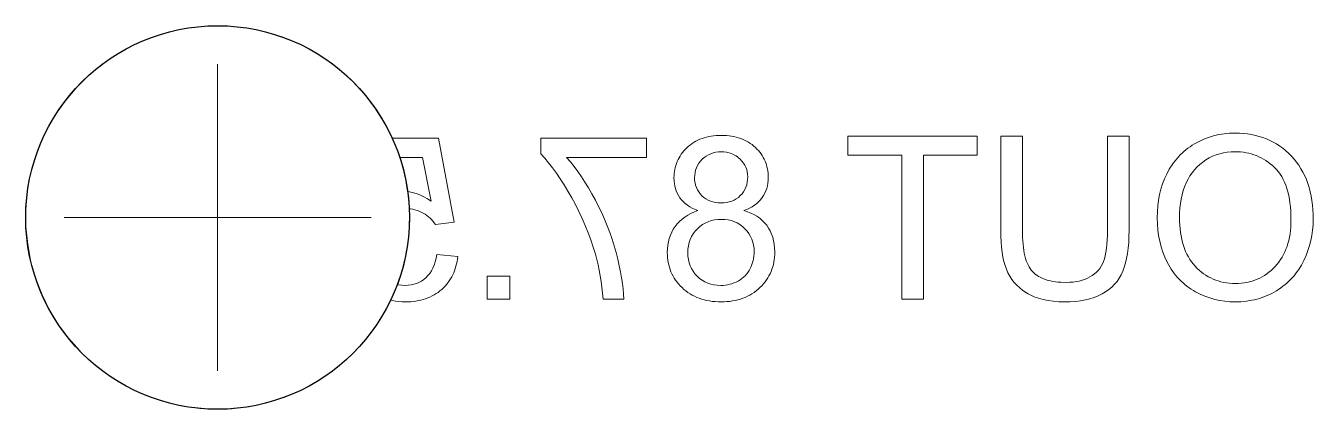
# Model space of a CAD drawing. Header units: millimetres. Extents: x 38 to 970, y 105 to 390.
# Drawn here: x 58.07 to 74.85, y 273.93 to 278.93 of the extents above; entities that cross this region are included whole.
import ezdxf

# ---------------------------------------------------------------- set-up
doc = ezdxf.new("R2010")
doc.units = ezdxf.units.MM
doc.linetypes.add('WP_HIDDEN', pattern=[2.3, 1.5, -0.8])
for name, color, linetype, lineweight in [('ANNOTATIONS', 7, 'CONTINUOUS', 18), ('HIDDEN', 7, 'WP_HIDDEN', 13), ('VISIBLE', 7, 'CONTINUOUS', 25)]:
    doc.layers.add(name, color=color, linetype=linetype, lineweight=lineweight)

msp = doc.modelspace()

# ---------------------------------------------------------------- linework, layer by layer
at = {"layer": 'ANNOTATIONS'}
for p, q in [((60.57143, 274.42857), (60.57143, 278.42857)), ((58.57143, 276.42857), (62.57143, 276.42857))]:
    msp.add_line(p, q, dxfattribs=at)
at = {"layer": 'HIDDEN', "ltscale": 1.428571}
for p, q in [((63.44921, 277.46186), (62.8479, 277.46186)), ((63.65515, 276.36984), (63.44921, 277.46186)), ((64.78488, 277.46331), (64.78488, 277.26028)), ((66.16115, 277.46331), (64.78488, 277.46331)), ((66.16115, 277.21242), (66.16115, 277.46331)), ((66.73315, 277.37576), (66.71066, 277.35745)), ((66.75648, 277.39282), (66.73315, 277.37576)), ((66.78067, 277.40861), (66.75648, 277.39282)), ((66.8057, 277.42314), (66.78067, 277.40861)), ((66.83158, 277.4364), (66.8057, 277.42314)), ((66.85832, 277.4484), (66.83158, 277.4364)), ((66.8859, 277.45914), (66.85832, 277.4484)), ((66.91433, 277.46862), (66.8859, 277.45914)), ((66.94361, 277.47683), (66.91433, 277.46862)), ((66.97374, 277.48378), (66.94361, 277.47683)), ((67.00473, 277.48946), (66.97374, 277.48378)), ((67.03656, 277.49388), (67.00473, 277.48946)), ((67.06924, 277.49704), (67.03656, 277.49388)), ((67.10277, 277.49894), (67.06924, 277.49704)), ((67.13715, 277.49957), (67.10277, 277.49894)), ((67.17134, 277.49895), (67.13715, 277.49957)), ((67.20468, 277.4971), (67.17134, 277.49895)), ((67.23715, 277.49401), (67.20468, 277.4971)), ((67.26876, 277.48969), (67.23715, 277.49401)), ((67.29951, 277.48413), (67.26876, 277.48969)), ((67.3294, 277.47734), (67.29951, 277.48413)), ((67.35842, 277.46931), (67.3294, 277.47734)), ((67.38659, 277.46005), (67.35842, 277.46931)), ((67.4139, 277.44955), (67.38659, 277.46005)), ((67.44034, 277.43782), (67.4139, 277.44955)), ((67.46592, 277.42485), (67.44034, 277.43782)), ((67.49064, 277.41065), (67.46592, 277.42485)), ((67.5145, 277.39521), (67.49064, 277.41065)), ((67.5375, 277.37854), (67.5145, 277.39521)), ((67.55964, 277.36063), (67.5375, 277.37854)), ((68.78461, 277.49087), (68.78461, 277.23998)), ((70.46978, 277.49087), (68.78461, 277.49087)), ((70.46978, 277.23998), (70.46978, 277.49087)), ((70.77868, 277.49087), (70.77868, 276.26252)), ((71.06002, 277.49087), (70.77868, 277.49087)), ((71.06002, 276.26397), (71.06002, 277.49087)), ((72.16945, 277.49087), (72.16945, 276.26397)), ((72.4508, 277.49087), (72.16945, 277.49087)), ((72.4508, 276.26252), (72.4508, 277.49087)), ((73.27297, 277.36988), (73.24474, 277.351)), ((73.30208, 277.3879), (73.27297, 277.36988)), ((73.36208, 277.42087), (73.30208, 277.3879)), ((73.4239, 277.44944), (73.36208, 277.42087)), ((73.48753, 277.47362), (73.4239, 277.44944)), ((73.55297, 277.4934), (73.48753, 277.47362)), ((73.62023, 277.50879), (73.55297, 277.4934)), ((73.68929, 277.51978), (73.62023, 277.50879)), ((73.76017, 277.52637), (73.68929, 277.51978)), ((73.83287, 277.52857), (73.76017, 277.52637)), ((73.88842, 277.5274), (73.83287, 277.52857)), ((73.94268, 277.52389), (73.88842, 277.5274)), ((73.99564, 277.51804), (73.94268, 277.52389)), ((74.04732, 277.50985), (73.99564, 277.51804)), ((74.0977, 277.49933), (74.04732, 277.50985)), ((74.1468, 277.48646), (74.0977, 277.49933)), ((74.1946, 277.47125), (74.1468, 277.48646)), ((74.24111, 277.4537), (74.1946, 277.47125)), ((74.28632, 277.43382), (74.24111, 277.4537)), ((74.33025, 277.41159), (74.28632, 277.43382)), ((74.37288, 277.38702), (74.33025, 277.41159)), ((74.41423, 277.36012), (74.37288, 277.38702)), ((63.24038, 277.21242), (62.94537, 277.21242)), ((63.35495, 276.64103), (63.24038, 277.21242)), ((64.78488, 277.26028), (64.83558, 277.20404)), ((64.83558, 277.20404), (64.88617, 277.14335)), ((65.11988, 277.21242), (66.16115, 277.21242)), ((65.1692, 277.15424), (65.11988, 277.21242)), ((66.58563, 277.2067), (66.57304, 277.18292)), ((66.59955, 277.22993), (66.58563, 277.2067)), ((66.6148, 277.25262), (66.59955, 277.22993)), ((66.63137, 277.27476), (66.6148, 277.25262)), ((66.64926, 277.29634), (66.63137, 277.27476)), ((66.66848, 277.31738), (66.64926, 277.29634)), ((66.68903, 277.33787), (66.66848, 277.31738)), ((66.71066, 277.35745), (66.68903, 277.33787)), ((66.91258, 277.20999), (66.88699, 277.18704)), ((66.93969, 277.22987), (66.91258, 277.20999)), ((66.96832, 277.24669), (66.93969, 277.22987)), ((66.99847, 277.26046), (66.96832, 277.24669)), ((67.03014, 277.27117), (66.99847, 277.26046)), ((67.06332, 277.27881), (67.03014, 277.27117)), ((67.09803, 277.2834), (67.06332, 277.27881)), ((67.13425, 277.28493), (67.09803, 277.2834)), ((67.1708, 277.28344), (67.13425, 277.28493)), ((67.20576, 277.27895), (67.1708, 277.28344)), ((67.23914, 277.27147), (67.20576, 277.27895)), ((67.27093, 277.261), (67.23914, 277.27147)), ((67.30114, 277.24754), (67.27093, 277.261)), ((67.32976, 277.23109), (67.30114, 277.24754)), ((67.35679, 277.21165), (67.32976, 277.23109)), ((67.38224, 277.18922), (67.35679, 277.21165)), ((67.58092, 277.34149), (67.55964, 277.36063)), ((67.60112, 277.32144), (67.58092, 277.34149)), ((67.62001, 277.30082), (67.60112, 277.32144)), ((67.6376, 277.27961), (67.62001, 277.30082)), ((67.65389, 277.25783), (67.6376, 277.27961)), ((67.66887, 277.23547), (67.65389, 277.25783)), ((67.68255, 277.21253), (67.66887, 277.23547)), ((67.69493, 277.18902), (67.68255, 277.21253)), ((68.78461, 277.23998), (69.48797, 277.23998)), ((69.48797, 277.23998), (69.48797, 275.36483)), ((69.76932, 277.23998), (70.46978, 277.23998)), ((69.76932, 275.36483), (69.76932, 277.23998)), ((73.09379, 277.21949), (73.07171, 277.19454)), ((73.11675, 277.24358), (73.09379, 277.21949)), ((73.1406, 277.26679), (73.11675, 277.24358)), ((73.16531, 277.28914), (73.1406, 277.26679)), ((73.19091, 277.31063), (73.16531, 277.28914)), ((73.21739, 277.33125), (73.19091, 277.31063)), ((73.24474, 277.351), (73.21739, 277.33125)), ((73.49506, 277.20477), (73.45218, 277.17979)), ((73.53924, 277.22642), (73.49506, 277.20477)), ((73.58471, 277.24475), (73.53924, 277.22642)), ((73.63146, 277.25973), (73.58471, 277.24475)), ((73.67952, 277.27139), (73.63146, 277.25973)), ((73.72886, 277.27972), (73.67952, 277.27139)), ((73.77949, 277.28472), (73.72886, 277.27972)), ((73.83142, 277.28638), (73.77949, 277.28472)), ((73.86843, 277.28558), (73.83142, 277.28638)), ((73.9048, 277.28318), (73.86843, 277.28558)), ((73.94051, 277.27917), (73.9048, 277.28318)), ((73.97558, 277.27356), (73.94051, 277.27917)), ((74.00999, 277.26634), (73.97558, 277.27356)), ((74.04375, 277.25753), (74.00999, 277.26634)), ((74.07686, 277.2471), (74.04375, 277.25753)), ((74.10932, 277.23508), (74.07686, 277.2471)), ((74.14112, 277.22145), (74.10932, 277.23508)), ((74.17228, 277.20622), (74.14112, 277.22145)), ((74.20278, 277.18939), (74.17228, 277.20622)), ((74.45428, 277.33087), (74.41423, 277.36012)), ((74.49304, 277.29929), (74.45428, 277.33087)), ((74.53051, 277.26536), (74.49304, 277.29929)), ((74.56668, 277.2291), (74.53051, 277.26536)), ((74.6011, 277.19077), (74.56668, 277.2291)), ((64.88617, 277.14335), (64.93664, 277.07823)), ((64.93664, 277.07823), (64.987, 277.00866)), ((65.21782, 277.09282), (65.1692, 277.15424)), ((65.26573, 277.02816), (65.21782, 277.09282)), ((66.52996, 277.05575), (66.52532, 277.02867)), ((66.53592, 277.08228), (66.52996, 277.05575)), ((66.54321, 277.10827), (66.53592, 277.08228)), ((66.55183, 277.1337), (66.54321, 277.10827)), ((66.56177, 277.15858), (66.55183, 277.1337)), ((66.57304, 277.18292), (66.56177, 277.15858)), ((66.80161, 277.04683), (66.79385, 277.01451)), ((66.81248, 277.07773), (66.80161, 277.04683)), ((66.82645, 277.1072), (66.81248, 277.07773)), ((66.84352, 277.13524), (66.82645, 277.1072)), ((66.8637, 277.16186), (66.84352, 277.13524)), ((66.88699, 277.18704), (66.8637, 277.16186)), ((67.40535, 277.1647), (67.38224, 277.18922)), ((67.42538, 277.139), (67.40535, 277.1647)), ((67.44233, 277.11213), (67.42538, 277.139)), ((67.4562, 277.08408), (67.44233, 277.11213)), ((67.46699, 277.05484), (67.4562, 277.08408)), ((67.47469, 277.02443), (67.46699, 277.05484)), ((67.706, 277.16493), (67.69493, 277.18902)), ((67.71578, 277.14026), (67.706, 277.16493)), ((67.72424, 277.11501), (67.71578, 277.14026)), ((67.73141, 277.08918), (67.72424, 277.11501)), ((67.73727, 277.06278), (67.73141, 277.08918)), ((67.74183, 277.03579), (67.73727, 277.06278)), ((67.74509, 277.00823), (67.74183, 277.03579)), ((72.97445, 277.05678), (72.9417, 276.99561)), ((72.99215, 277.08607), (72.97445, 277.05678)), ((73.01072, 277.11449), (72.99215, 277.08607)), ((73.03017, 277.14204), (73.01072, 277.11449)), ((73.0505, 277.16872), (73.03017, 277.14204)), ((73.07171, 277.19454), (73.0505, 277.16872)), ((73.30353, 277.05145), (73.27271, 277.01256)), ((73.33689, 277.08761), (73.30353, 277.05145)), ((73.37278, 277.12106), (73.33689, 277.08761)), ((73.41121, 277.15178), (73.37278, 277.12106)), ((73.45218, 277.17979), (73.41121, 277.15178)), ((74.23263, 277.17095), (74.20278, 277.18939)), ((74.26183, 277.15091), (74.23263, 277.17095)), ((74.29038, 277.12927), (74.26183, 277.15091)), ((74.31828, 277.10602), (74.29038, 277.12927)), ((74.34552, 277.08118), (74.31828, 277.10602)), ((74.3716, 277.05445), (74.34552, 277.08118)), ((74.396, 277.02558), (74.3716, 277.05445)), ((74.6333, 277.15064), (74.6011, 277.19077)), ((74.66328, 277.10872), (74.6333, 277.15064)), ((74.69104, 277.065), (74.66328, 277.10872)), ((74.71658, 277.01948), (74.69104, 277.065)), ((64.987, 277.00866), (65.03725, 276.93466)), ((65.03725, 276.93466), (65.08739, 276.85621)), ((65.31294, 276.96026), (65.26573, 277.02816)), ((65.35945, 276.88912), (65.31294, 276.96026)), ((65.40526, 276.81474), (65.35945, 276.88912)), ((66.52001, 276.97286), (66.51935, 276.94413)), ((66.51935, 276.94413), (66.52056, 276.90775)), ((66.522, 277.00104), (66.52001, 276.97286)), ((66.52056, 276.90775), (66.5242, 276.87257)), ((66.52532, 277.02867), (66.522, 277.00104)), ((66.5242, 276.87257), (66.53026, 276.83859)), ((66.7892, 276.98076), (66.78764, 276.94558)), ((66.78764, 276.94558), (66.78915, 276.9118)), ((66.78915, 276.9118), (66.79367, 276.87937)), ((66.79385, 277.01451), (66.7892, 276.98076)), ((66.79367, 276.87937), (66.80121, 276.84827)), ((67.46719, 276.85471), (67.47478, 276.88811)), ((67.47931, 276.99285), (67.47469, 277.02443)), ((67.47478, 276.88811), (67.47934, 276.92324)), ((67.48086, 276.96008), (67.47931, 276.99285)), ((67.47934, 276.92324), (67.48086, 276.96008)), ((67.73668, 276.8422), (67.7428, 276.87724)), ((67.7428, 276.87724), (67.74647, 276.91363)), ((67.74705, 276.9801), (67.74509, 277.00823)), ((67.74647, 276.91363), (67.7477, 276.95138)), ((67.7477, 276.95138), (67.74705, 276.9801)), ((72.88745, 276.86559), (72.86614, 276.79742)), ((72.91264, 276.93165), (72.88745, 276.86559)), ((72.9417, 276.99561), (72.91264, 276.93165)), ((73.19549, 276.87959), (73.17493, 276.83016)), ((73.21869, 276.92664), (73.19549, 276.87959)), ((73.24443, 276.97096), (73.21869, 276.92664)), ((73.27271, 277.01256), (73.24443, 276.97096)), ((74.41871, 276.99456), (74.396, 277.02558)), ((74.43974, 276.9614), (74.41871, 276.99456)), ((74.45909, 276.92608), (74.43974, 276.9614)), ((74.47676, 276.88862), (74.45909, 276.92608)), ((74.49274, 276.84902), (74.47676, 276.88862)), ((74.73989, 276.97217), (74.71658, 277.01948)), ((74.76099, 276.92306), (74.73989, 276.97217)), ((74.77987, 276.87216), (74.76099, 276.92306)), ((74.79652, 276.81946), (74.77987, 276.87216)), ((63.04839, 276.76718), (63.0572, 276.76611)), ((63.0572, 276.76611), (63.1083, 276.75569)), ((63.1083, 276.75569), (63.1588, 276.7411)), ((63.1588, 276.7411), (63.20872, 276.72233)), ((63.20872, 276.72233), (63.25806, 276.6994)), ((63.25806, 276.6994), (63.3068, 276.6723)), ((65.08739, 276.85621), (65.13741, 276.77332)), ((65.13741, 276.77332), (65.18732, 276.68599)), ((65.45036, 276.73712), (65.40526, 276.81474)), ((65.49476, 276.65626), (65.45036, 276.73712)), ((66.53026, 276.83859), (66.53875, 276.80581)), ((66.53875, 276.80581), (66.54966, 276.77424)), ((66.54966, 276.77424), (66.56299, 276.74386)), ((66.56299, 276.74386), (66.57875, 276.71469)), ((66.57875, 276.71469), (66.59694, 276.68671)), ((66.80121, 276.84827), (66.81175, 276.8185)), ((66.81175, 276.8185), (66.82532, 276.79008)), ((66.82532, 276.79008), (66.84189, 276.76299)), ((66.84189, 276.76299), (66.86148, 276.73723)), ((66.86148, 276.73723), (66.88409, 276.71282)), ((66.88409, 276.71282), (66.90904, 276.69055)), ((67.35849, 276.69111), (67.38369, 276.71354)), ((67.38369, 276.71354), (67.40646, 276.73833)), ((67.40646, 276.73833), (67.4262, 276.76484)), ((67.4262, 276.76484), (67.4429, 276.79308)), ((67.4429, 276.79308), (67.45656, 276.82303)), ((67.45656, 276.82303), (67.46719, 276.85471)), ((67.66939, 276.68744), (67.68774, 276.71567)), ((67.68774, 276.71567), (67.70365, 276.74527)), ((67.70365, 276.74527), (67.71711, 276.77622)), ((67.71711, 276.77622), (67.72812, 276.80853)), ((67.72812, 276.80853), (67.73668, 276.8422)), ((72.8487, 276.72714), (72.83514, 276.65475)), ((72.86614, 276.79742), (72.8487, 276.72714)), ((73.14202, 276.72511), (73.12968, 276.66949)), ((73.1571, 276.77867), (73.14202, 276.72511)), ((73.17493, 276.83016), (73.1571, 276.77867)), ((74.50704, 276.80726), (74.49274, 276.84902)), ((74.51966, 276.76336), (74.50704, 276.80726)), ((74.5306, 276.71731), (74.51966, 276.76336)), ((74.53985, 276.66912), (74.5306, 276.71731)), ((74.81096, 276.76497), (74.79652, 276.81946)), ((74.82317, 276.70868), (74.81096, 276.76497)), ((74.83316, 276.65059), (74.82317, 276.70868)), ((63.06887, 276.54166), (63.08439, 276.54028)), ((63.08439, 276.54028), (63.11401, 276.53581)), ((63.11401, 276.53581), (63.14285, 276.52954)), ((63.14285, 276.52954), (63.17093, 276.52149)), ((63.3068, 276.6723), (63.35495, 276.64103)), ((65.18732, 276.68599), (65.23575, 276.59612)), ((65.23575, 276.59612), (65.28135, 276.50561)), ((65.53753, 276.57338), (65.49476, 276.65626)), ((65.57774, 276.48971), (65.53753, 276.57338)), ((66.59694, 276.68671), (66.61759, 276.66012)), ((66.61759, 276.66012), (66.64076, 276.63509)), ((66.64076, 276.63509), (66.66645, 276.61163)), ((66.66645, 276.61163), (66.69465, 276.58973)), ((66.69465, 276.58973), (66.72536, 276.56939)), ((66.72536, 276.56939), (66.75859, 276.55062)), ((66.75859, 276.55062), (66.79434, 276.53341)), ((66.79434, 276.53341), (66.8326, 276.51776)), ((66.90904, 276.69055), (66.9357, 276.67126)), ((66.9357, 276.67126), (66.96406, 276.65493)), ((66.96406, 276.65493), (66.99412, 276.64157)), ((66.99412, 276.64157), (67.02588, 276.63118)), ((67.02588, 276.63118), (67.05934, 276.62376)), ((67.05934, 276.62376), (67.09449, 276.61931)), ((67.09449, 276.61931), (67.13135, 276.61783)), ((67.13135, 276.61783), (67.16924, 276.61932)), ((67.16924, 276.61932), (67.20531, 276.62381)), ((67.20531, 276.62381), (67.23957, 276.63129)), ((67.23957, 276.63129), (67.27202, 276.64176)), ((67.27202, 276.64176), (67.30266, 276.65522)), ((67.30266, 276.65522), (67.33148, 276.67167)), ((67.33148, 276.67167), (67.35849, 276.69111)), ((67.42865, 276.51776), (67.46794, 276.53342)), ((67.46794, 276.53342), (67.5046, 276.55066)), ((67.5046, 276.55066), (67.53864, 276.56949)), ((67.53864, 276.56949), (67.57004, 276.58991)), ((67.57004, 276.58991), (67.59882, 276.61191)), ((67.59882, 276.61191), (67.62497, 276.6355)), ((67.62497, 276.6355), (67.64849, 276.66068)), ((67.64849, 276.66068), (67.66939, 276.68744)), ((72.82545, 276.58026), (72.81964, 276.50365)), ((72.83514, 276.65475), (72.82545, 276.58026)), ((73.11323, 276.55207), (73.10912, 276.49026)), ((73.12009, 276.61181), (73.11323, 276.55207)), ((73.12968, 276.66949), (73.12009, 276.61181)), ((74.54742, 276.61878), (74.53985, 276.66912)), ((74.55331, 276.56629), (74.54742, 276.61878)), ((74.55752, 276.51165), (74.55331, 276.56629)), ((74.84093, 276.59071), (74.83316, 276.65059)), ((74.84649, 276.52903), (74.84093, 276.59071)), ((74.84982, 276.46556), (74.84649, 276.52903)), ((63.17093, 276.52149), (63.19823, 276.51164)), ((63.19823, 276.51164), (63.22477, 276.50001)), ((63.22477, 276.50001), (63.25053, 276.48658)), ((63.25053, 276.48658), (63.27523, 276.47173)), ((63.27523, 276.47173), (63.29857, 276.45581)), ((63.29857, 276.45581), (63.32055, 276.43883)), ((63.32055, 276.43883), (63.34117, 276.42078)), ((63.34117, 276.42078), (63.36043, 276.40166)), ((63.36043, 276.40166), (63.37833, 276.38148)), ((63.37833, 276.38148), (63.39488, 276.36024)), ((63.39488, 276.36024), (63.41006, 276.33793)), ((63.41006, 276.33793), (63.65515, 276.36984)), ((65.28135, 276.50561), (65.32412, 276.41448)), ((65.32412, 276.41448), (65.36406, 276.3227)), ((65.61539, 276.40524), (65.57774, 276.48971)), ((65.65048, 276.31999), (65.61539, 276.40524)), ((66.59155, 276.37799), (66.5616, 276.34613)), ((66.62441, 276.40741), (66.59155, 276.37799)), ((66.66021, 276.43437), (66.62441, 276.40741)), ((66.69892, 276.45889), (66.66021, 276.43437)), ((66.74056, 276.48096), (66.69892, 276.45889)), ((66.78512, 276.50058), (66.74056, 276.48096)), ((66.8326, 276.51776), (66.78512, 276.50058)), ((66.96584, 276.37383), (66.92758, 276.35649)), ((67.00607, 276.38731), (66.96584, 276.37383)), ((67.04828, 276.39694), (67.00607, 276.38731)), ((67.09245, 276.40272), (67.04828, 276.39694)), ((67.1386, 276.40464), (67.09245, 276.40272)), ((67.18366, 276.40274), (67.1386, 276.40464)), ((67.22675, 276.39703), (67.18366, 276.40274)), ((67.26786, 276.38751), (67.22675, 276.39703)), ((67.30701, 276.37419), (67.26786, 276.38751)), ((67.34418, 276.35706), (67.30701, 276.37419)), ((67.47584, 276.50368), (67.42865, 276.51776)), ((67.52024, 276.48681), (67.47584, 276.50368)), ((67.56185, 276.46715), (67.52024, 276.48681)), ((67.60068, 276.44471), (67.56185, 276.46715)), ((67.63672, 276.41947), (67.60068, 276.44471)), ((67.66997, 276.39145), (67.63672, 276.41947)), ((67.70044, 276.36065), (67.66997, 276.39145)), ((67.72812, 276.32706), (67.70044, 276.36065)), ((72.81964, 276.50365), (72.8177, 276.42495)), ((72.8177, 276.42495), (72.81974, 276.34516)), ((73.10912, 276.49026), (73.10775, 276.4264)), ((73.10775, 276.4264), (73.10855, 276.37582)), ((73.10855, 276.37582), (73.11096, 276.32672)), ((74.56004, 276.45487), (74.55752, 276.51165)), ((74.56088, 276.39594), (74.56004, 276.45487)), ((74.56007, 276.34854), (74.56088, 276.39594)), ((74.84902, 276.33077), (74.85093, 276.40029)), ((74.85093, 276.40029), (74.84982, 276.46556)), ((65.36406, 276.3227), (65.40117, 276.2303)), ((65.40117, 276.2303), (65.43544, 276.13726)), ((65.68301, 276.23393), (65.65048, 276.31999)), ((65.71298, 276.14709), (65.68301, 276.23393)), ((66.47228, 276.19749), (66.4579, 276.15593)), ((66.48985, 276.23732), (66.47228, 276.19749)), ((66.51062, 276.27544), (66.48985, 276.23732)), ((66.53458, 276.31183), (66.51062, 276.27544)), ((66.5616, 276.34613), (66.53458, 276.31183)), ((66.76974, 276.21566), (66.74818, 276.17974)), ((66.79522, 276.24954), (66.76974, 276.21566)), ((66.82463, 276.28137), (66.79522, 276.24954)), ((66.85697, 276.31026), (66.82463, 276.28137)), ((66.89129, 276.3353), (66.85697, 276.31026)), ((66.92758, 276.35649), (66.89129, 276.3353)), ((67.37938, 276.33612), (67.34418, 276.35706)), ((67.41261, 276.31137), (67.37938, 276.33612)), ((67.44387, 276.28282), (67.41261, 276.31137)), ((67.47226, 276.25142), (67.44387, 276.28282)), ((67.49685, 276.21811), (67.47226, 276.25142)), ((67.51767, 276.18289), (67.49685, 276.21811)), ((67.75276, 276.29101), (67.72812, 276.32706)), ((67.77412, 276.25287), (67.75276, 276.29101)), ((67.79219, 276.21261), (67.77412, 276.25287)), ((67.80698, 276.17025), (67.79219, 276.21261)), ((70.77868, 276.26252), (70.77981, 276.18446)), ((71.06209, 276.16796), (71.06002, 276.26397)), ((72.16865, 276.197), (72.16623, 276.13458)), ((72.16945, 276.26397), (72.16865, 276.197)), ((72.44953, 276.18028), (72.4508, 276.26252)), ((72.81974, 276.34516), (72.82586, 276.26751)), ((72.82586, 276.26751), (72.83606, 276.19198)), ((72.83606, 276.19198), (72.85033, 276.11858)), ((73.11096, 276.32672), (73.11496, 276.27907)), ((73.11496, 276.27907), (73.12058, 276.23288)), ((73.12058, 276.23288), (73.12779, 276.18816)), ((74.5407, 276.17168), (74.54797, 276.21398)), ((74.54797, 276.21398), (74.55362, 276.25756)), ((74.55362, 276.25756), (74.55765, 276.30241)), ((74.55765, 276.30241), (74.56007, 276.34854)), ((74.82047, 276.12765), (74.8338, 276.19445)), ((74.8338, 276.19445), (74.84331, 276.26216)), ((74.84331, 276.26216), (74.84902, 276.33077)), ((65.43544, 276.13726), (65.46688, 276.04358)), ((65.46688, 276.04358), (65.49549, 275.94927)), ((65.74039, 276.05945), (65.71298, 276.14709)), ((65.76523, 275.97102), (65.74039, 276.05945)), ((66.43873, 276.06765), (66.43394, 276.02092)), ((66.44672, 276.11265), (66.43873, 276.06765)), ((66.4579, 276.15593), (66.44672, 276.11265)), ((66.70702, 276.05976), (66.70114, 276.01569)), ((66.71682, 276.10179), (66.70702, 276.05976)), ((66.73054, 276.14179), (66.71682, 276.10179)), ((66.74818, 276.17974), (66.73054, 276.14179)), ((67.53469, 276.14578), (67.51767, 276.18289)), ((67.54794, 276.10676), (67.53469, 276.14578)), ((67.5574, 276.06583), (67.54794, 276.10676)), ((67.56308, 276.02301), (67.5574, 276.06583)), ((67.56497, 275.97827), (67.56308, 276.02301)), ((67.81848, 276.12578), (67.80698, 276.17025)), ((67.82669, 276.0792), (67.81848, 276.12578)), ((67.83162, 276.03052), (67.82669, 276.0792)), ((67.83326, 275.97973), (67.83162, 276.03052)), ((70.77981, 276.18446), (70.78321, 276.11052)), ((70.78321, 276.11052), (70.78888, 276.0407)), ((70.78888, 276.0407), (70.79681, 275.97501)), ((71.06827, 276.08006), (71.06209, 276.16796)), ((71.07291, 276.03916), (71.06827, 276.08006)), ((71.07858, 276.00028), (71.07291, 276.03916)), ((72.15658, 276.02341), (72.14934, 275.97466)), ((72.16221, 276.07672), (72.15658, 276.02341)), ((72.16623, 276.13458), (72.16221, 276.07672)), ((72.43049, 275.96033), (72.43938, 276.02918)), ((72.43938, 276.02918), (72.44572, 276.1025)), ((72.44572, 276.1025), (72.44953, 276.18028)), ((72.85033, 276.11858), (72.86869, 276.04732)), ((72.86869, 276.04732), (72.89112, 275.97818)), ((73.12779, 276.18816), (73.13661, 276.14489)), ((73.13661, 276.14489), (73.14703, 276.10309)), ((73.14703, 276.10309), (73.15905, 276.06275)), ((73.15905, 276.06275), (73.17268, 276.02387)), ((73.17268, 276.02387), (73.18791, 275.98645)), ((74.49549, 276.01521), (74.50922, 276.05242)), ((74.50922, 276.05242), (74.52133, 276.0909)), ((74.52133, 276.0909), (74.53182, 276.13065)), ((74.53182, 276.13065), (74.5407, 276.17168)), ((74.7824, 275.99677), (74.80334, 276.06175)), ((74.80334, 276.06175), (74.82047, 276.12765)), ((63.41859, 275.89644), (63.4072, 275.85106)), ((63.42746, 275.94492), (63.41859, 275.89644)), ((63.70155, 275.92172), (63.42746, 275.94492)), ((63.68623, 275.82483), (63.69257, 275.8563)), ((63.69257, 275.8563), (63.69768, 275.88859)), ((63.69768, 275.88859), (63.70155, 275.92172)), ((65.49549, 275.94927), (65.51418, 275.88177)), ((65.51418, 275.88177), (65.53111, 275.81268)), ((65.78739, 275.88383), (65.76523, 275.97102)), ((65.80674, 275.7999), (65.78739, 275.88383)), ((66.43394, 276.02092), (66.43234, 275.97247)), ((66.43234, 275.97247), (66.43309, 275.93873)), ((66.43309, 275.93873), (66.43535, 275.90567)), ((66.43535, 275.90567), (66.43912, 275.87329)), ((66.43912, 275.87329), (66.44439, 275.84159)), ((66.70114, 276.01569), (66.69918, 275.96957)), ((66.69918, 275.96957), (66.70108, 275.92419)), ((66.70108, 275.92419), (66.70679, 275.88084)), ((66.70679, 275.88084), (66.71631, 275.83953)), ((67.54429, 275.84152), (67.55174, 275.86842)), ((67.55174, 275.86842), (67.55752, 275.89554)), ((67.55752, 275.89554), (67.56166, 275.92289)), ((67.56166, 275.92289), (67.56414, 275.95047)), ((67.56414, 275.95047), (67.56497, 275.97827)), ((67.82121, 275.84626), (67.82648, 275.87855)), ((67.82648, 275.87855), (67.83025, 275.91155)), ((67.83025, 275.91155), (67.83251, 275.94528)), ((67.83251, 275.94528), (67.83326, 275.97973)), ((70.79681, 275.97501), (70.807, 275.91344)), ((70.807, 275.91344), (70.81947, 275.856)), ((70.81947, 275.856), (70.8342, 275.80268)), ((71.08528, 275.96343), (71.07858, 276.00028)), ((71.09302, 275.9286), (71.08528, 275.96343)), ((71.10178, 275.89581), (71.09302, 275.9286)), ((71.11158, 275.86504), (71.10178, 275.89581)), ((71.1224, 275.83631), (71.11158, 275.86504)), ((72.11797, 275.85573), (72.10394, 275.82386)), ((72.13003, 275.89082), (72.11797, 275.85573)), ((72.14049, 275.93046), (72.13003, 275.89082)), ((72.14934, 275.97466), (72.14049, 275.93046)), ((72.40511, 275.83602), (72.41907, 275.89594)), ((72.41907, 275.89594), (72.43049, 275.96033)), ((72.89112, 275.97818), (72.91763, 275.91118)), ((72.91763, 275.91118), (72.94822, 275.8463)), ((73.18791, 275.98645), (73.20474, 275.9505)), ((73.20474, 275.9505), (73.22318, 275.91601)), ((73.22318, 275.91601), (73.24322, 275.88297)), ((73.24322, 275.88297), (73.26486, 275.8514)), ((74.40266, 275.84831), (74.42445, 275.87914)), ((74.42445, 275.87914), (74.44464, 275.91125)), ((74.44464, 275.91125), (74.4632, 275.94463)), ((74.4632, 275.94463), (74.48016, 275.97928)), ((74.48016, 275.97928), (74.49549, 276.01521)), ((74.69686, 275.80844), (74.72911, 275.86951)), ((74.72911, 275.86951), (74.75766, 275.93268)), ((74.75766, 275.93268), (74.7824, 275.99677)), ((63.3365, 275.7006), (63.31254, 275.67075)), ((63.35795, 275.73356), (63.3365, 275.7006)), ((63.37688, 275.76962), (63.35795, 275.73356)), ((63.3933, 275.80879), (63.37688, 275.76962)), ((63.4072, 275.85106), (63.3933, 275.80879)), ((63.63611, 275.67989), (63.64859, 275.70722)), ((63.64859, 275.70722), (63.65985, 275.73538)), ((63.65985, 275.73538), (63.66987, 275.76437)), ((63.66987, 275.76437), (63.67867, 275.79419)), ((63.67867, 275.79419), (63.68623, 275.82483)), ((65.53111, 275.81268), (65.54627, 275.742)), ((65.54627, 275.742), (65.55966, 275.66974)), ((65.82329, 275.71923), (65.80674, 275.7999)), ((65.83702, 275.64182), (65.82329, 275.71923)), ((66.44439, 275.84159), (66.45117, 275.81057)), ((66.45117, 275.81057), (66.45946, 275.78023)), ((66.45946, 275.78023), (66.46926, 275.75057)), ((66.46926, 275.75057), (66.48056, 275.72158)), ((66.48056, 275.72158), (66.49337, 275.69328)), ((66.49337, 275.69328), (66.50768, 275.66566)), ((66.71631, 275.83953), (66.72964, 275.80026)), ((66.72964, 275.80026), (66.74677, 275.76303)), ((66.74677, 275.76303), (66.7677, 275.72784)), ((66.7677, 275.72784), (66.79245, 275.69469)), ((66.79245, 275.69469), (66.821, 275.66357)), ((67.44623, 275.66956), (67.4651, 275.69051)), ((67.4651, 275.69051), (67.48235, 275.71293)), ((67.48235, 275.71293), (67.498, 275.73682)), ((67.498, 275.73682), (67.51204, 275.76219)), ((67.51204, 275.76219), (67.52444, 275.78841)), ((67.52444, 275.78841), (67.53519, 275.81485)), ((67.53519, 275.81485), (67.54429, 275.84152)), ((67.75792, 275.66764), (67.77223, 275.69561)), ((67.77223, 275.69561), (67.78504, 275.7243)), ((67.78504, 275.7243), (67.79634, 275.75371)), ((67.79634, 275.75371), (67.80614, 275.78384)), ((67.80614, 275.78384), (67.81443, 275.81469)), ((67.81443, 275.81469), (67.82121, 275.84626)), ((70.8342, 275.80268), (70.85119, 275.75349)), ((70.85119, 275.75349), (70.87114, 275.70746)), ((70.87114, 275.70746), (70.89474, 275.66362)), ((71.13426, 275.80959), (71.1224, 275.83631)), ((71.14715, 275.78491), (71.13426, 275.80959)), ((71.16106, 275.76226), (71.14715, 275.78491)), ((71.17601, 275.74163), (71.16106, 275.76226)), ((71.192, 275.72303), (71.17601, 275.74163)), ((71.20919, 275.706), (71.192, 275.72303)), ((71.22778, 275.69006), (71.20919, 275.706)), ((71.24776, 275.67523), (71.22778, 275.69006)), ((71.99914, 275.69272), (71.97125, 275.67213)), ((72.02472, 275.71518), (71.99914, 275.69272)), ((72.04799, 275.73953), (72.02472, 275.71518)), ((72.06895, 275.76576), (72.04799, 275.73953)), ((72.0876, 275.79387), (72.06895, 275.76576)), ((72.10394, 275.82386), (72.0876, 275.79387)), ((72.34758, 275.68224), (72.36958, 275.72956)), ((72.36958, 275.72956), (72.38862, 275.78056)), ((72.38862, 275.78056), (72.40511, 275.83602)), ((72.94822, 275.8463), (72.96496, 275.81488)), ((72.96496, 275.81488), (72.98255, 275.78443)), ((72.98255, 275.78443), (73.00099, 275.75495)), ((73.00099, 275.75495), (73.02028, 275.72643)), ((73.02028, 275.72643), (73.04042, 275.69889)), ((73.04042, 275.69889), (73.06141, 275.67231)), ((73.26486, 275.8514), (73.28811, 275.82129)), ((73.28811, 275.82129), (73.31296, 275.79265)), ((73.31296, 275.79265), (73.33905, 275.7656)), ((73.33905, 275.7656), (73.36602, 275.7403)), ((73.36602, 275.7403), (73.39386, 275.71675)), ((73.39386, 275.71675), (73.42259, 275.69494)), ((73.42259, 275.69494), (73.45219, 275.67487)), ((74.21479, 275.67384), (74.24432, 275.69371)), ((74.24432, 275.69371), (74.27303, 275.71531)), ((74.27303, 275.71531), (74.30092, 275.73864)), ((74.30092, 275.73864), (74.32798, 275.76369)), ((74.32798, 275.76369), (74.35422, 275.79047)), ((74.35422, 275.79047), (74.37925, 275.81875)), ((74.37925, 275.81875), (74.40266, 275.84831)), ((74.60059, 275.67024), (74.62163, 275.69623)), ((74.62163, 275.69623), (74.64178, 275.72304)), ((74.64178, 275.72304), (74.66104, 275.75068)), ((74.66104, 275.75068), (74.69686, 275.80844)), ((62.92786, 275.55209), (62.91409, 275.55568)), ((62.97227, 275.54543), (62.92786, 275.55209)), ((63.0185, 275.54321), (62.97227, 275.54543)), ((63.05694, 275.54478), (63.0185, 275.54321)), ((63.09395, 275.54951), (63.05694, 275.54478)), ((63.12954, 275.55738), (63.09395, 275.54951)), ((63.1637, 275.5684), (63.12954, 275.55738)), ((63.19643, 275.58258), (63.1637, 275.5684)), ((63.22774, 275.5999), (63.19643, 275.58258)), ((63.25761, 275.62037), (63.22774, 275.5999)), ((63.28606, 275.644), (63.25761, 275.62037)), ((63.31254, 275.67075), (63.28606, 275.644)), ((63.51431, 275.51171), (63.5354, 275.53326)), ((63.5354, 275.53326), (63.55526, 275.55563)), ((63.55526, 275.55563), (63.57389, 275.57883)), ((63.57389, 275.57883), (63.59129, 275.60285)), ((63.59129, 275.60285), (63.60746, 275.6277)), ((63.60746, 275.6277), (63.6224, 275.65338)), ((63.6224, 275.65338), (63.63611, 275.67989)), ((64.08296, 275.66212), (64.08296, 275.36483)), ((64.38026, 275.66212), (64.08296, 275.66212)), ((64.38026, 275.36483), (64.38026, 275.66212)), ((65.55966, 275.66974), (65.57129, 275.59589)), ((65.57129, 275.59589), (65.58114, 275.52046)), ((65.58114, 275.52046), (65.58923, 275.44343)), ((65.84794, 275.56768), (65.83702, 275.64182)), ((65.85605, 275.4968), (65.84794, 275.56768)), ((66.50768, 275.66566), (66.5235, 275.63872)), ((66.5235, 275.63872), (66.54083, 275.61245)), ((66.54083, 275.61245), (66.55967, 275.58687)), ((66.55967, 275.58687), (66.58001, 275.56197)), ((66.58001, 275.56197), (66.60186, 275.53774)), ((66.60186, 275.53774), (66.62522, 275.5142)), ((66.821, 275.66357), (66.85247, 275.63536)), ((66.85247, 275.63536), (66.88599, 275.61091)), ((66.88599, 275.61091), (66.92154, 275.59022)), ((66.92154, 275.59022), (66.95913, 275.5733)), ((66.95913, 275.5733), (66.99877, 275.56013)), ((66.99877, 275.56013), (67.04044, 275.55073)), ((67.04044, 275.55073), (67.08415, 275.54509)), ((67.08415, 275.54509), (67.1299, 275.54321)), ((67.1299, 275.54321), (67.15974, 275.5441)), ((67.15974, 275.5441), (67.18909, 275.54679)), ((67.18909, 275.54679), (67.21793, 275.55126)), ((67.21793, 275.55126), (67.24628, 275.55753)), ((67.24628, 275.55753), (67.27413, 275.56558)), ((67.27413, 275.56558), (67.30148, 275.57543)), ((67.30148, 275.57543), (67.32833, 275.58706)), ((67.32833, 275.58706), (67.35468, 275.60049)), ((67.35468, 275.60049), (67.37998, 275.61555)), ((67.37998, 275.61555), (67.40368, 275.63208)), ((67.40368, 275.63208), (67.42576, 275.65008)), ((67.42576, 275.65008), (67.44623, 275.66956)), ((67.64038, 275.51493), (67.66374, 275.53858)), ((67.66374, 275.53858), (67.68559, 275.56295)), ((67.68559, 275.56295), (67.70593, 275.58805)), ((67.70593, 275.58805), (67.72477, 275.61386)), ((67.72477, 275.61386), (67.74209, 275.64039)), ((67.74209, 275.64039), (67.75792, 275.66764)), ((70.89474, 275.66362), (70.92199, 275.62198)), ((70.92199, 275.62198), (70.95289, 275.58254)), ((70.95289, 275.58254), (70.98743, 275.5453)), ((70.98743, 275.5453), (71.02563, 275.51026)), ((71.26913, 275.66149), (71.24776, 275.67523)), ((71.2919, 275.64885), (71.26913, 275.66149)), ((71.31606, 275.63731), (71.2919, 275.64885)), ((71.34161, 275.62687), (71.31606, 275.63731)), ((71.36856, 275.61753), (71.34161, 275.62687)), ((71.3969, 275.60929), (71.36856, 275.61753)), ((71.42664, 275.60214), (71.3969, 275.60929)), ((71.45777, 275.5961), (71.42664, 275.60214)), ((71.49029, 275.59115), (71.45777, 275.5961)), ((71.52421, 275.58731), (71.49029, 275.59115)), ((71.55952, 275.58456), (71.52421, 275.58731)), ((71.63432, 275.58236), (71.55952, 275.58456)), ((71.67876, 275.58347), (71.63432, 275.58236)), ((71.72147, 275.5868), (71.67876, 275.58347)), ((71.76242, 275.59235), (71.72147, 275.5868)), ((71.80164, 275.60013), (71.76242, 275.59235)), ((71.8391, 275.61012), (71.80164, 275.60013)), ((71.87483, 275.62233), (71.8391, 275.61012)), ((71.90881, 275.63677), (71.87483, 275.62233)), ((71.94104, 275.65342), (71.90881, 275.63677)), ((71.97125, 275.67213), (71.94104, 275.65342)), ((72.18658, 275.48878), (72.22558, 275.52171)), ((72.22558, 275.52171), (72.26118, 275.55753)), ((72.26118, 275.55753), (72.29338, 275.59622)), ((72.29338, 275.59622), (72.32218, 275.63779)), ((72.32218, 275.63779), (72.34758, 275.68224)), ((73.06141, 275.67231), (73.08325, 275.6467)), ((73.08325, 275.6467), (73.10594, 275.62206)), ((73.10594, 275.62206), (73.12948, 275.59839)), ((73.12948, 275.59839), (73.15386, 275.57569)), ((73.15386, 275.57569), (73.1791, 275.55395)), ((73.1791, 275.55395), (73.20519, 275.53319)), ((73.20519, 275.53319), (73.23212, 275.51339)), ((73.45219, 275.67487), (73.48267, 275.65655)), ((73.48267, 275.65655), (73.51403, 275.63997)), ((73.51403, 275.63997), (73.54626, 275.62514)), ((73.54626, 275.62514), (73.57938, 275.61206)), ((73.57938, 275.61206), (73.61337, 275.60072)), ((73.61337, 275.60072), (73.64824, 275.59112)), ((73.64824, 275.59112), (73.68399, 275.58327)), ((73.68399, 275.58327), (73.72062, 275.57716)), ((73.72062, 275.57716), (73.75812, 275.5728)), ((73.75812, 275.5728), (73.79651, 275.57018)), ((73.79651, 275.57018), (73.83577, 275.56931)), ((73.83577, 275.56931), (73.87433, 275.57017)), ((73.87433, 275.57017), (73.91207, 275.57277)), ((73.91207, 275.57277), (73.94899, 275.57708)), ((73.94899, 275.57708), (73.98509, 275.58313)), ((73.98509, 275.58313), (74.02037, 275.59091)), ((74.02037, 275.59091), (74.05483, 275.60041)), ((74.05483, 275.60041), (74.08847, 275.61164)), ((74.08847, 275.61164), (74.12128, 275.6246)), ((74.12128, 275.6246), (74.15327, 275.63929)), ((74.15327, 275.63929), (74.18444, 275.6557)), ((74.18444, 275.6557), (74.21479, 275.67384)), ((74.42821, 275.5115), (74.45552, 275.5317)), ((74.45552, 275.5317), (74.48193, 275.55272)), ((74.48193, 275.55272), (74.50746, 275.57457)), ((74.50746, 275.57457), (74.53208, 275.59725)), ((74.53208, 275.59725), (74.55581, 275.62075)), ((74.55581, 275.62075), (74.57865, 275.64508)), ((74.57865, 275.64508), (74.60059, 275.67024)), ((63.22104, 275.35141), (63.25188, 275.35966)), ((63.25188, 275.35966), (63.28189, 275.36918)), ((63.28189, 275.36918), (63.31107, 275.37996)), ((63.31107, 275.37996), (63.33942, 275.39202)), ((63.33942, 275.39202), (63.36693, 275.40534)), ((63.36693, 275.40534), (63.39361, 275.41994)), ((63.39361, 275.41994), (63.41945, 275.4358)), ((63.41945, 275.4358), (63.44447, 275.45293)), ((63.44447, 275.45293), (63.46865, 275.47133)), ((63.46865, 275.47133), (63.492, 275.491)), ((63.492, 275.491), (63.51431, 275.51171)), ((64.08296, 275.36483), (64.38026, 275.36483)), ((65.58923, 275.44343), (65.59556, 275.36483)), ((65.59556, 275.36483), (65.86385, 275.36483)), ((65.86136, 275.42918), (65.85605, 275.4968)), ((65.86385, 275.36483), (65.86136, 275.42918)), ((66.62522, 275.5142), (66.6498, 275.49172)), ((66.6498, 275.49172), (66.67534, 275.47069)), ((66.67534, 275.47069), (66.70183, 275.45112)), ((66.70183, 275.45112), (66.72927, 275.43299)), ((66.72927, 275.43299), (66.75767, 275.41631)), ((66.75767, 275.41631), (66.78701, 275.40108)), ((66.78701, 275.40108), (66.81731, 275.38731)), ((66.81731, 275.38731), (66.84855, 275.37498)), ((66.84855, 275.37498), (66.88075, 275.3641)), ((66.88075, 275.3641), (66.91391, 275.35468)), ((66.91391, 275.35468), (66.94801, 275.3467)), ((67.31759, 275.34677), (67.35169, 275.35478)), ((67.35169, 275.35478), (67.38485, 275.36424)), ((67.38485, 275.36424), (67.41704, 275.37516)), ((67.41704, 275.37516), (67.44829, 275.38754)), ((67.44829, 275.38754), (67.47859, 275.40137)), ((67.47859, 275.40137), (67.50793, 275.41665)), ((67.50793, 275.41665), (67.53633, 275.4334)), ((67.53633, 275.4334), (67.56377, 275.45159)), ((67.56377, 275.45159), (67.59026, 275.47125)), ((67.59026, 275.47125), (67.61579, 275.49236)), ((67.61579, 275.49236), (67.64038, 275.51493)), ((69.48797, 275.36483), (69.76932, 275.36483)), ((71.02563, 275.51026), (71.06747, 275.47741)), ((71.06747, 275.47741), (71.11296, 275.44677)), ((71.11296, 275.44677), (71.13708, 275.43245)), ((71.13708, 275.43245), (71.16212, 275.41906)), ((71.16212, 275.41906), (71.18808, 275.4066)), ((71.18808, 275.4066), (71.21497, 275.39506)), ((71.21497, 275.39506), (71.27152, 275.37474)), ((71.27152, 275.37474), (71.33176, 275.35812)), ((71.33176, 275.35812), (71.3957, 275.34519)), ((71.81843, 275.34305), (71.88122, 275.35431)), ((71.88122, 275.35431), (71.94061, 275.36879)), ((71.94061, 275.36879), (71.9966, 275.38649)), ((71.9966, 275.38649), (72.0492, 275.40741)), ((72.0492, 275.40741), (72.09839, 275.43154)), ((72.09839, 275.43154), (72.14419, 275.45872)), ((72.14419, 275.45872), (72.18658, 275.48878)), ((73.23212, 275.51339), (73.25991, 275.49457)), ((73.25991, 275.49457), (73.28855, 275.47671)), ((73.28855, 275.47671), (73.31803, 275.45982)), ((73.31803, 275.45982), (73.37844, 275.42906)), ((73.37844, 275.42906), (73.44003, 275.4024)), ((73.44003, 275.4024), (73.5028, 275.37984)), ((73.5028, 275.37984), (73.56675, 275.36138)), ((73.56675, 275.36138), (73.63187, 275.34703)), ((74.05049, 275.34897), (74.08478, 275.35633)), ((74.08478, 275.35633), (74.11856, 275.36483)), ((74.11856, 275.36483), (74.15185, 275.37446)), ((74.15185, 275.37446), (74.18464, 275.38522)), ((74.18464, 275.38522), (74.21693, 275.39712)), ((74.21693, 275.39712), (74.24872, 275.41015)), ((74.24872, 275.41015), (74.28001, 275.42431)), ((74.28001, 275.42431), (74.31081, 275.4396)), ((74.31081, 275.4396), (74.3411, 275.45603)), ((74.3411, 275.45603), (74.3709, 275.47359)), ((74.3709, 275.47359), (74.42821, 275.5115)), ((62.82693, 275.35029), (62.8509, 275.34471)), ((62.8509, 275.34471), (62.89105, 275.33765)), ((62.89105, 275.33765), (62.93237, 275.3326)), ((62.93237, 275.3326), (62.97485, 275.32958)), ((62.97485, 275.32958), (63.0185, 275.32857)), ((63.0185, 275.32857), (63.05433, 275.32921)), ((63.05433, 275.32921), (63.08934, 275.33111)), ((63.08934, 275.33111), (63.12352, 275.33428)), ((63.12352, 275.33428), (63.15686, 275.33872)), ((63.15686, 275.33872), (63.18936, 275.34443)), ((63.18936, 275.34443), (63.22104, 275.35141)), ((66.94801, 275.3467), (66.98306, 275.34017)), ((66.98306, 275.34017), (67.01907, 275.3351)), ((67.01907, 275.3351), (67.05603, 275.33147)), ((67.05603, 275.33147), (67.09394, 275.3293)), ((67.09394, 275.3293), (67.1328, 275.32857)), ((67.1328, 275.32857), (67.17166, 275.3293)), ((67.17166, 275.3293), (67.20957, 275.33148)), ((67.20957, 275.33148), (67.24653, 275.33512)), ((67.24653, 275.33512), (67.28254, 275.34022)), ((67.28254, 275.34022), (67.31759, 275.34677)), ((71.3957, 275.34519), (71.46332, 275.33596)), ((71.46332, 275.33596), (71.53465, 275.33042)), ((71.53465, 275.33042), (71.60966, 275.32857)), ((71.60966, 275.32857), (71.68265, 275.33018)), ((71.68265, 275.33018), (71.75224, 275.33501)), ((71.75224, 275.33501), (71.81843, 275.34305)), ((73.63187, 275.34703), (73.69818, 275.33677)), ((73.69818, 275.33677), (73.76566, 275.33062)), ((73.76566, 275.33062), (73.83432, 275.32857)), ((73.83432, 275.32857), (73.90837, 275.33084)), ((73.90837, 275.33084), (73.98043, 275.33764)), ((73.98043, 275.33764), (74.05049, 275.34897))]:
    msp.add_line(p, q, dxfattribs=at)
for start, end in [(24.413296, 270), (18.27269, 24.413296), (7.784221, 18.27269), (2.592592, 7.784221), (339.56418, 2.592592), (334.449005, 339.56418), (270, 334.449005)]:
    msp.add_arc((60.57143, 276.42857), 2.5, start, end, dxfattribs=at)
at = {"layer": 'VISIBLE'}
msp.add_circle((60.57143, 276.42857), 2.5, dxfattribs=at)

doc.saveas('drawing.dxf')
